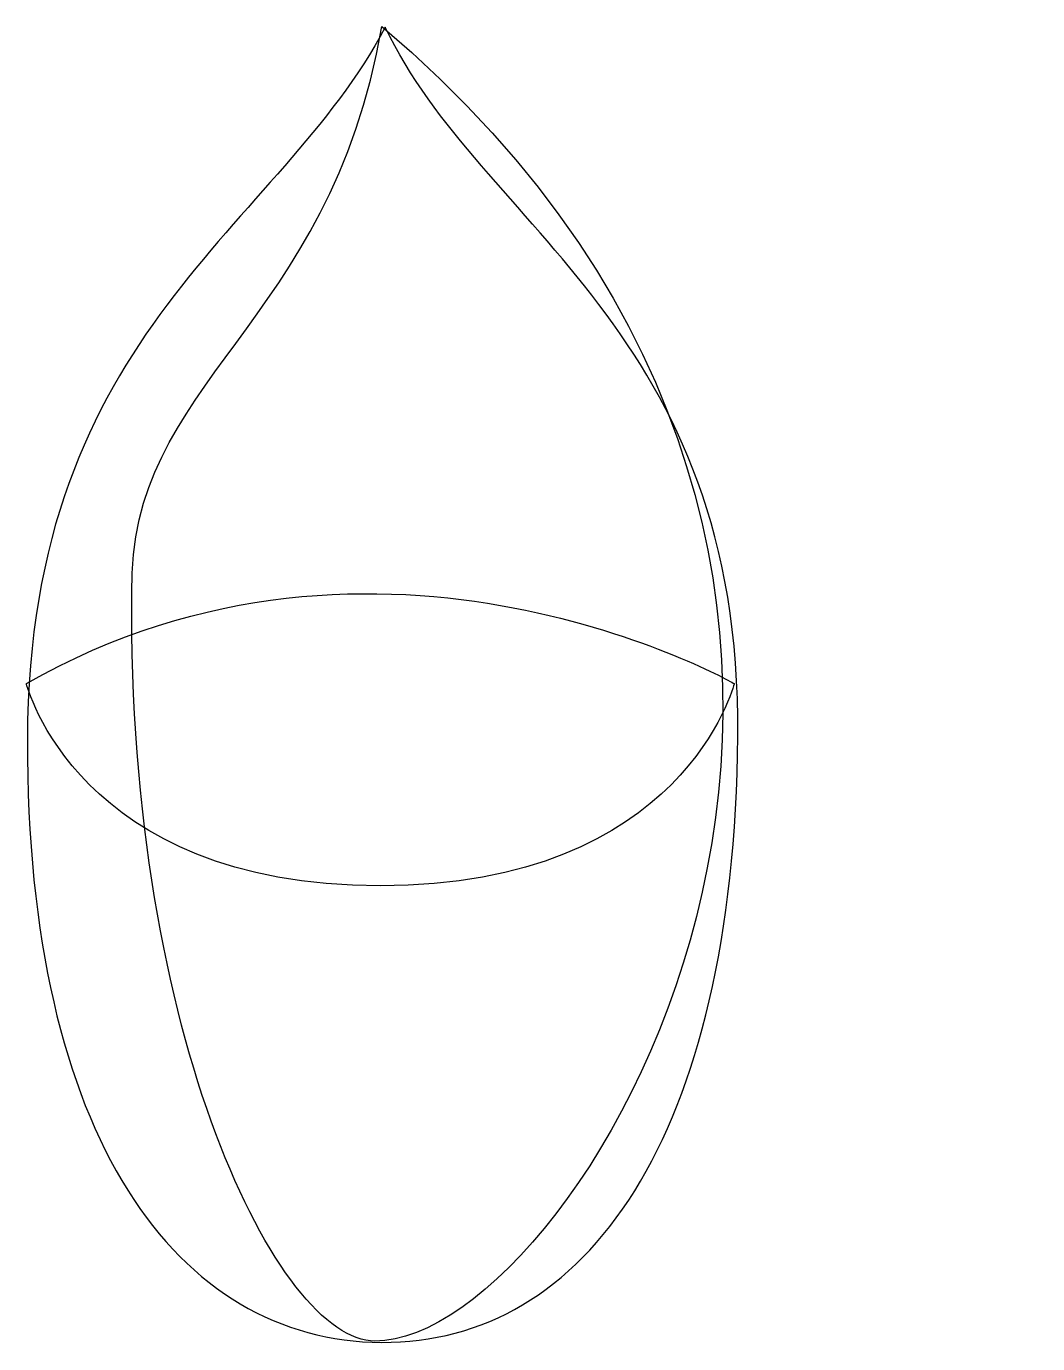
# Model space of a CAD drawing. Extents: x 1 to 227, y 0 to 294.
import ezdxf

# ---------------------------------------------------------------- set-up
doc = ezdxf.new("R2010")
doc.units = 0
for name, color, linetype in [('alto', 7, 'CONTINUOUS'), ('fondo', 7, 'CONTINUOUS'), ('lato', 7, 'CONTINUOUS')]:
    doc.layers.add(name, color=color, linetype=linetype)

msp = doc.modelspace()

# ---------------------------------------------------------------- linework, layer by layer
at = {"layer": 'alto', "color": 1}
msp.add_lwpolyline([(159.570281, 135.472939), (159.570281, 135.472939)], close=True, dxfattribs=at)
for points in [[(80.83601, 293.654303), (57.169662, 248.780948), (1.203569, 226.203153), (0.961391, 134.75868)], [(159.570281, 135.472939), (160.378365, 226.203105), (102.325217, 248.780948), (80.83601, 293.654303)], [(80.029662, 0.143173), (125.467439, -0.139049), (158.769662, 45.580948), (159.570281, 135.472939)], [(0.961391, 134.75868), (0.725217, 45.580948), (34.591884, 0.425395), (80.029662, 0.143173)]]:
    msp.add_open_spline(points, degree=3, dxfattribs=at)
at = {"layer": 'fondo', "color": 3}
msp.add_lwpolyline([(0.725217, 147.180948), (0.725217, 147.180948)], close=True, dxfattribs=at)
for points in [[(0.725217, 147.180948), (79.74744, 192.336504), (158.769662, 147.180948), (158.769662, 147.180948)], [(79.74744, 102.025393), (12.014106, 102.025393), (0.725217, 147.180948), (0.725217, 147.180948)], [(158.769662, 147.180948), (158.769662, 147.180948), (147.480774, 102.025393), (79.74744, 102.025393)]]:
    msp.add_open_spline(points, degree=3, dxfattribs=at)
at = {"layer": 'lato', "color": 5}
msp.add_lwpolyline([(80.095409, 293.865231), (80.095409, 293.865231)], close=True, dxfattribs=at)
for points in [[(24.284751, 167.462806), (23.302995, 214.914282), (68.458551, 226.20317), (80.095409, 293.865231)], [(80.095409, 293.865231), (226.502996, 169.758726), (124.902996, 0.425381), (78.535818, 0.42541)], [(78.535818, 0.42541), (57.169662, 0.42541), (23.302995, 68.158726), (24.284751, 167.462806)]]:
    msp.add_open_spline(points, degree=3, dxfattribs=at)

doc.saveas('drawing.dxf')
